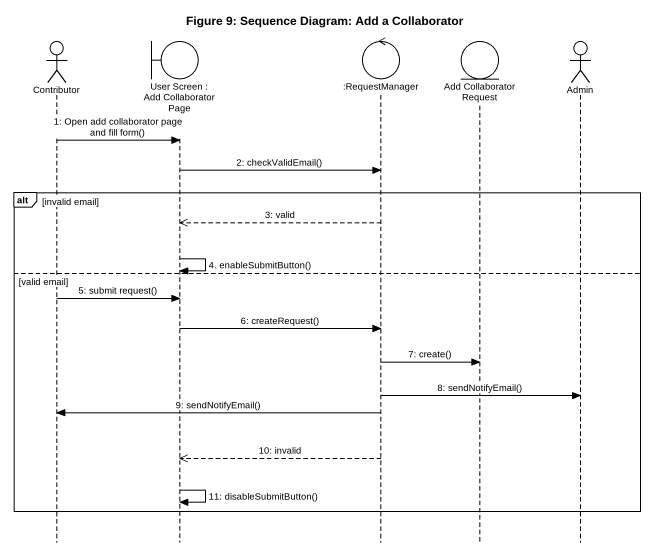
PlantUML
@startuml
title Figure 9: Sequence Diagram: Add a Collaborator
hide footbox
actor Contributor
boundary "User Screen : Add Collaborator Page" as User_Screen_Add
control ":RequestManager" as RequestManager
entity "Add Collaborator Request" as Add_Collaborator_Request
actor Admin

Contributor -> User_Screen_Add : 1: Open add collaborator page and fill form()
User_Screen_Add -> RequestManager : 2: checkValidEmail()
alt invalid email
  RequestManager -->> User_Screen_Add : 3: valid
  User_Screen_Add -> User_Screen_Add : 4. enableSubmitButton()
else valid email
  Contributor -> User_Screen_Add : 5: submit request()
  User_Screen_Add -> RequestManager : 6: createRequest()
  RequestManager -> Add_Collaborator_Request : 7: create()
  RequestManager -> Admin : 8: sendNotifyEmail()
  RequestManager -> Contributor : 9: sendNotifyEmail()
  RequestManager -->> User_Screen_Add : 10: invalid
  User_Screen_Add -> User_Screen_Add : 11: disableSubmitButton()
end
@enduml
